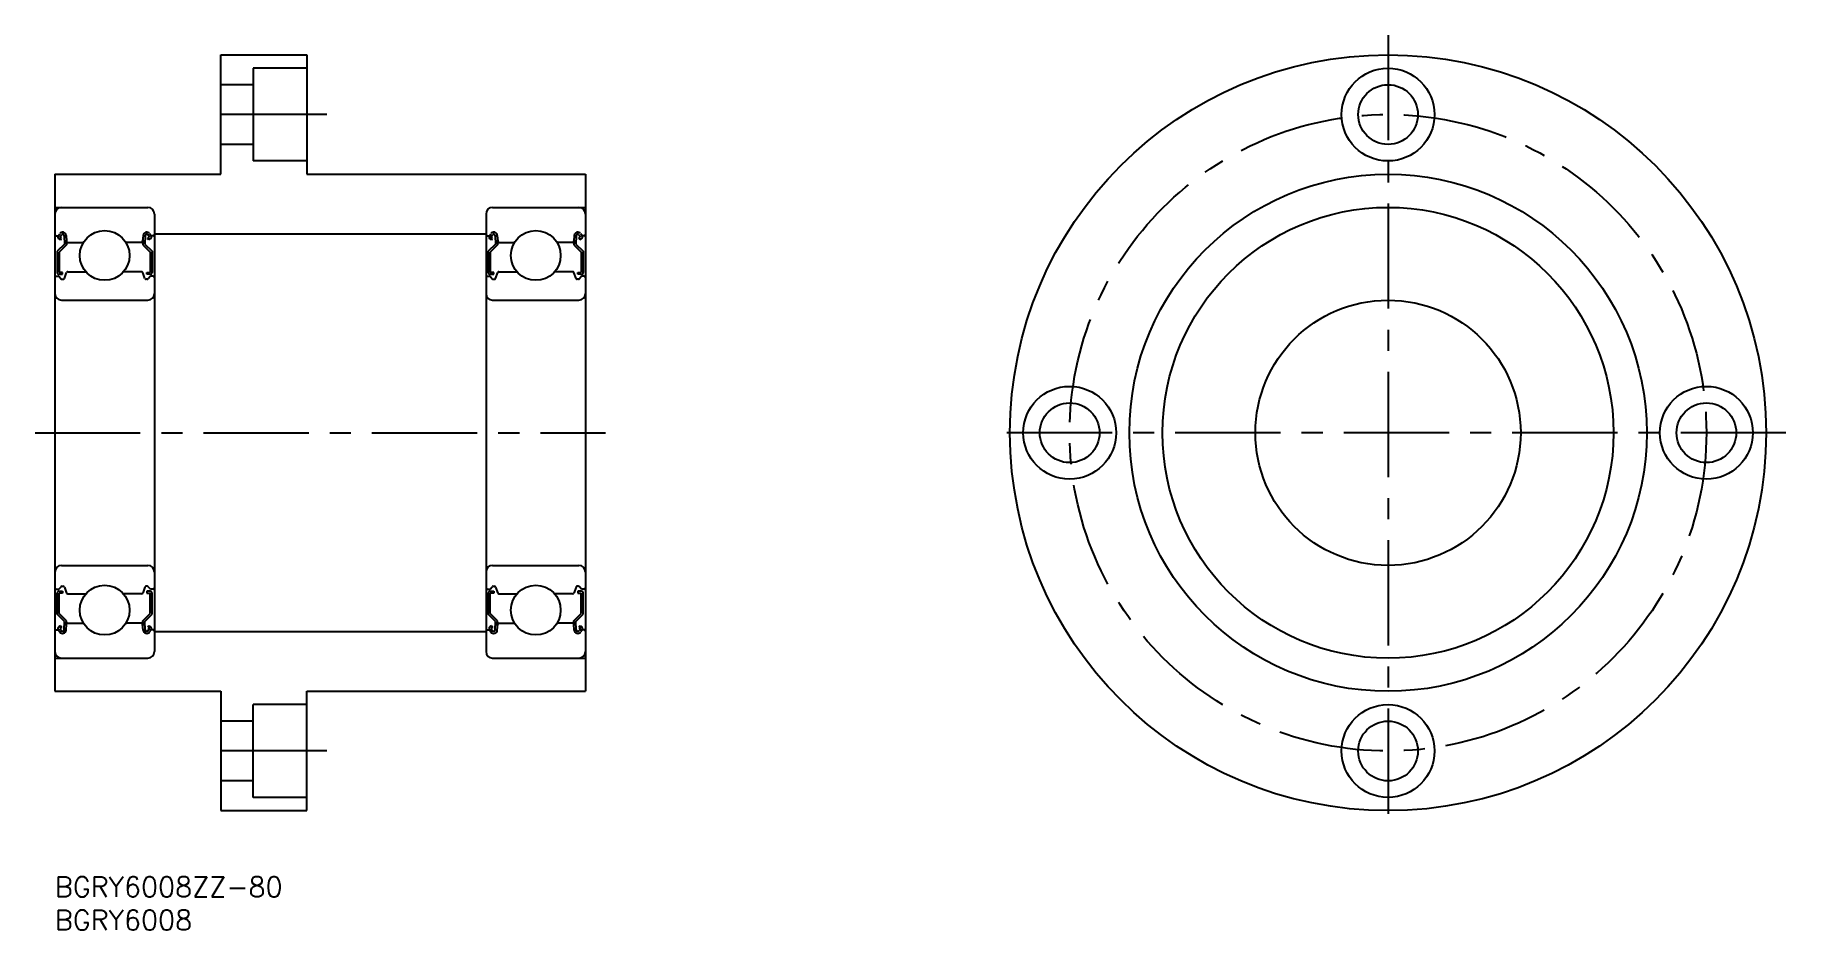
# Model space of a CAD drawing. Extents: x -3 to 261, y -8 to 127.
import ezdxf

# ---------------------------------------------------------------- set-up
doc = ezdxf.new("R2010")
doc.units = 0
doc.header["$LTSCALE"] = 0.5
doc.linetypes.add('CENTER', pattern=[50.8, 31.75, -6.35, 6.35, -6.35])
for name, color, linetype in [('MSM_CENTER', 1, 'CENTER'), ('MSM_CONTINUOUS', 7, 'CONTINUOUS'), ('MSM_PART_NUMBER', 7, 'CONTINUOUS')]:
    doc.layers.add(name, color=color, linetype=linetype)
doc.styles.get("Standard").update_dxf_attribs({"font": 'txt.shx', "height": 3, "bigfont": 'bigfont.shx'})

# ---------------------------------------------------------------- blocks, each defined once
blk = doc.blocks.new('*U2')
at = {"layer": 'MSM_PART_NUMBER'}
blk.add_text('BGRY6008ZZ-80', height=3, dxfattribs=at).set_placement((0, -3))
blk = doc.blocks.new('*U3')
at = {"layer": 'MSM_PART_NUMBER'}
blk.add_text('BGRY6008', height=3, dxfattribs=at).set_placement((0, -8))

msp = doc.modelspace()

# ---------------------------------------------------------------- linework, layer by layer
at = {"layer": 'MSM_CENTER'}
for p, q in [((201, 127), (201, 7)), ((41, 115), (22, 115)), ((-3, 67), (83, 67)), ((261, 67), (141, 67)), ((41, 19), (22, 19))]:
    msp.add_line(p, q, dxfattribs=at)
msp.add_circle((201, 67), 48, dxfattribs=at)
at = {"layer": 'MSM_CONTINUOUS'}
for p, q in [((25, 106), (25, 124)), ((25, 124), (38, 124)), ((38, 122), (29.9, 122)), ((29.9, 122), (29.9, 108)), ((38, 124), (38, 106)), ((29.9, 119.5), (25, 119.5)), ((29.9, 110.5), (25, 110.5)), ((0, 106), (25, 106)), ((0, 106), (0, 28)), ((38, 108), (29.9, 108)), ((38, 106), (80, 106)), ((80, 106), (80, 28)), ((0, 101), (14, 101)), ((66, 101), (80, 101)), ((15, 100), (15, 34)), ((65, 100), (65, 34)), ((0.2, 96.7), (0.5, 96.7)), ((1.44, 95.47), (0.34, 94.37)), ((0.5, 96.7), (0.73, 97.03)), ((0.82, 96.11), (0.57, 96.28)), ((1.74, 95.35), (0.64, 94.25)), ((0.75, 96.53), (0.98, 96.86)), ((0.99, 96.35), (0.75, 96.53)), ((0.82, 96.11), (0.99, 96.35)), ((1.4, 96.73), (1.44, 95.47)), ((1.69, 96.77), (1.77, 95.88)), ((1.74, 96.22), (1.74, 95.35)), ((1.97, 95.7), (4.3, 95.7)), ((13.03, 95.7), (10.7, 95.7)), ((13.31, 96.77), (13.23, 95.88)), ((13.26, 96.22), (13.26, 95.35)), ((13.26, 95.35), (14.36, 94.25)), ((13.6, 96.73), (13.56, 95.47)), ((13.56, 95.47), (14.66, 94.37)), ((14.01, 96.35), (14.25, 96.53)), ((14.18, 96.11), (14.01, 96.35)), ((14.25, 96.53), (14.02, 96.86)), ((14.18, 96.11), (14.43, 96.28)), ((14.5, 96.7), (14.27, 97.03)), ((14.8, 96.7), (14.5, 96.7)), ((15, 97), (65, 97)), ((65.2, 96.7), (65.5, 96.7)), ((66.44, 95.47), (65.34, 94.37)), ((65.5, 96.7), (65.73, 97.03)), ((65.82, 96.11), (65.57, 96.28)), ((66.74, 95.35), (65.64, 94.25)), ((65.75, 96.53), (65.98, 96.86)), ((65.99, 96.35), (65.75, 96.53)), ((65.82, 96.11), (65.99, 96.35)), ((66.4, 96.73), (66.44, 95.47)), ((66.69, 96.77), (66.77, 95.88)), ((66.74, 96.22), (66.74, 95.35)), ((66.97, 95.7), (69.3, 95.7)), ((78.03, 95.7), (75.7, 95.7)), ((78.31, 96.77), (78.23, 95.88)), ((78.26, 96.22), (78.26, 95.35)), ((78.26, 95.35), (79.36, 94.25)), ((78.6, 96.73), (78.56, 95.47)), ((78.56, 95.47), (79.66, 94.37)), ((79.01, 96.35), (79.25, 96.53)), ((79.18, 96.11), (79.01, 96.35)), ((79.25, 96.53), (79.02, 96.86)), ((79.18, 96.11), (79.43, 96.28)), ((79.5, 96.7), (79.27, 97.03)), ((79.8, 96.7), (79.5, 96.7)), ((0.34, 94.37), (0.34, 91.2)), ((0.64, 94.25), (0.64, 91.2)), ((14.36, 94.25), (14.36, 91.2)), ((14.66, 94.37), (14.66, 91.2)), ((65.34, 94.37), (65.34, 91.2)), ((65.64, 94.25), (65.64, 91.2)), ((79.36, 94.25), (79.36, 91.2)), ((79.66, 94.37), (79.66, 91.2)), ((0.2, 90.6), (0.6, 90.6)), ((0.6, 90.6), (0.92, 90.22)), ((1.16, 91.2), (0.64, 91.2)), ((0.64, 90.9), (1.16, 90.9)), ((1.07, 90.15), (1.25, 90.15)), ((1.16, 90.9), (1.16, 91.2)), ((1.43, 90.28), (1.76, 91.17)), ((1.95, 91.3), (4.66, 91.3)), ((13.05, 91.3), (10.34, 91.3)), ((13.57, 90.28), (13.24, 91.17)), ((13.93, 90.15), (13.75, 90.15)), ((13.84, 90.9), (13.84, 91.2)), ((13.84, 91.2), (14.36, 91.2)), ((14.36, 90.9), (13.84, 90.9)), ((14.4, 90.6), (14.08, 90.22)), ((14.8, 90.6), (14.4, 90.6)), ((65.2, 90.6), (65.6, 90.6)), ((65.6, 90.6), (65.92, 90.22)), ((66.16, 91.2), (65.64, 91.2)), ((65.64, 90.9), (66.16, 90.9)), ((66.07, 90.15), (66.25, 90.15)), ((66.16, 90.9), (66.16, 91.2)), ((66.43, 90.28), (66.76, 91.17)), ((66.95, 91.3), (69.66, 91.3)), ((78.05, 91.3), (75.34, 91.3)), ((78.57, 90.28), (78.24, 91.17)), ((78.93, 90.15), (78.75, 90.15)), ((78.84, 90.9), (78.84, 91.2)), ((78.84, 91.2), (79.36, 91.2)), ((79.36, 90.9), (78.84, 90.9)), ((79.4, 90.6), (79.08, 90.22)), ((79.8, 90.6), (79.4, 90.6)), ((1, 87), (14, 87)), ((66, 87), (79, 87)), ((1, 47), (14, 47)), ((66, 47), (79, 47)), ((0.2, 43.4), (0.6, 43.4)), ((0.34, 39.63), (0.34, 42.8)), ((0.6, 43.4), (0.92, 43.78)), ((0.64, 43.1), (1.16, 43.1)), ((0.64, 39.75), (0.64, 42.8)), ((1.16, 42.8), (0.64, 42.8)), ((1.07, 43.85), (1.25, 43.85)), ((1.16, 43.1), (1.16, 42.8)), ((1.43, 43.72), (1.76, 42.83)), ((1.95, 42.7), (4.66, 42.7)), ((13.05, 42.7), (10.34, 42.7)), ((13.57, 43.72), (13.24, 42.83)), ((13.93, 43.85), (13.75, 43.85)), ((13.84, 43.1), (13.84, 42.8)), ((14.36, 43.1), (13.84, 43.1)), ((13.84, 42.8), (14.36, 42.8)), ((14.4, 43.4), (14.08, 43.78)), ((14.36, 39.75), (14.36, 42.8)), ((14.8, 43.4), (14.4, 43.4)), ((14.66, 39.63), (14.66, 42.8)), ((65.2, 43.4), (65.6, 43.4)), ((65.34, 39.63), (65.34, 42.8)), ((65.6, 43.4), (65.92, 43.78)), ((65.64, 43.1), (66.16, 43.1)), ((65.64, 39.75), (65.64, 42.8)), ((66.16, 42.8), (65.64, 42.8)), ((66.07, 43.85), (66.25, 43.85)), ((66.16, 43.1), (66.16, 42.8)), ((66.43, 43.72), (66.76, 42.83)), ((66.95, 42.7), (69.66, 42.7)), ((78.05, 42.7), (75.34, 42.7)), ((78.57, 43.72), (78.24, 42.83)), ((78.93, 43.85), (78.75, 43.85)), ((78.84, 43.1), (78.84, 42.8)), ((79.36, 43.1), (78.84, 43.1)), ((78.84, 42.8), (79.36, 42.8)), ((79.4, 43.4), (79.08, 43.78)), ((79.36, 39.75), (79.36, 42.8)), ((79.8, 43.4), (79.4, 43.4)), ((79.66, 39.63), (79.66, 42.8)), ((1.44, 38.53), (0.34, 39.63)), ((1.74, 38.65), (0.64, 39.75)), ((13.26, 38.65), (14.36, 39.75)), ((13.56, 38.53), (14.66, 39.63)), ((66.44, 38.53), (65.34, 39.63)), ((66.74, 38.65), (65.64, 39.75)), ((78.26, 38.65), (79.36, 39.75)), ((78.56, 38.53), (79.66, 39.63)), ((0.2, 37.3), (0.5, 37.3)), ((0.5, 37.3), (0.73, 36.97)), ((0.82, 37.89), (0.57, 37.72)), ((0.99, 37.65), (0.75, 37.47)), ((0.75, 37.47), (0.98, 37.14)), ((0.82, 37.89), (0.99, 37.65)), ((1.4, 37.27), (1.44, 38.53)), ((1.69, 37.23), (1.77, 38.12)), ((1.74, 37.78), (1.74, 38.65)), ((1.97, 38.3), (4.3, 38.3)), ((13.03, 38.3), (10.7, 38.3)), ((13.31, 37.23), (13.23, 38.12)), ((13.26, 37.78), (13.26, 38.65)), ((13.6, 37.27), (13.56, 38.53)), ((14.18, 37.89), (14.01, 37.65)), ((14.01, 37.65), (14.25, 37.47)), ((14.25, 37.47), (14.02, 37.14)), ((14.18, 37.89), (14.43, 37.72)), ((14.5, 37.3), (14.27, 36.97)), ((14.8, 37.3), (14.5, 37.3)), ((15, 37), (65, 37)), ((65.2, 37.3), (65.5, 37.3)), ((65.5, 37.3), (65.73, 36.97)), ((65.82, 37.89), (65.57, 37.72)), ((65.99, 37.65), (65.75, 37.47)), ((65.75, 37.47), (65.98, 37.14)), ((65.82, 37.89), (65.99, 37.65)), ((66.4, 37.27), (66.44, 38.53)), ((66.69, 37.23), (66.77, 38.12)), ((66.74, 37.78), (66.74, 38.65)), ((66.97, 38.3), (69.3, 38.3)), ((78.03, 38.3), (75.7, 38.3)), ((78.31, 37.23), (78.23, 38.12)), ((78.26, 37.78), (78.26, 38.65)), ((78.6, 37.27), (78.56, 38.53)), ((79.18, 37.89), (79.01, 37.65)), ((79.01, 37.65), (79.25, 37.47)), ((79.25, 37.47), (79.02, 37.14)), ((79.18, 37.89), (79.43, 37.72)), ((79.5, 37.3), (79.27, 36.97)), ((79.8, 37.3), (79.5, 37.3)), ((0, 33), (14, 33)), ((66, 33), (80, 33)), ((0, 28), (25, 28)), ((25, 28), (25, 10)), ((38, 28), (80, 28)), ((38, 10), (38, 28)), ((29.9, 12), (29.9, 26)), ((38, 26), (29.9, 26)), ((29.9, 23.5), (25, 23.5)), ((29.9, 14.5), (25, 14.5)), ((38, 12), (29.9, 12)), ((25, 10), (38, 10))]:
    msp.add_line(p, q, dxfattribs=at)
for centre, radius in [((201, 67), 57), ((201, 115), 7), ((201, 115), 4.5), ((201, 67), 39), ((201, 67), 34), ((7.5, 93.75), 3.75), ((72.5, 93.75), 3.75), ((201, 67), 20), ((153, 67), 7), ((249, 67), 7), ((153, 67), 4.5), ((249, 67), 4.5), ((7.5, 40.25), 3.75), ((72.5, 40.25), 3.75), ((201, 19), 7), ((201, 19), 4.5)]:
    msp.add_circle(centre, radius, dxfattribs=at)
for centre, radius, start, end in [((1, 100), 1, 90, 180), ((14, 100), 1, 0, 90), ((66, 100), 1, 90, 180), ((79, 100), 1, 0, 90), ((0.2, 96.9), 0.2, 180, 270), ((0.75, 96.53), 0.3, 144.9356, 235.0377), ((1.17, 96.73), 0.53, 5.0651, 144.9356), ((1.17, 96.72), 0.23, 2.1311, 144.9356), ((1.97, 95.9), 0.2, 185.0651, 270), ((13.03, 95.9), 0.2, 270, 354.9349), ((13.83, 96.73), 0.53, 35.0644, 174.9349), ((13.83, 96.72), 0.23, 35.0644, 177.8689), ((14.25, 96.53), 0.3, 304.9623, 35.0644), ((14.8, 96.9), 0.2, 270, 0), ((65.2, 96.9), 0.2, 180, 270), ((65.75, 96.53), 0.3, 144.9356, 235.0377), ((66.17, 96.73), 0.53, 5.0651, 144.9356), ((66.17, 96.72), 0.23, 2.1311, 144.9356), ((66.97, 95.9), 0.2, 185.0651, 270), ((78.03, 95.9), 0.2, 270, 354.9349), ((78.83, 96.73), 0.53, 35.0644, 174.9349), ((78.83, 96.72), 0.23, 35.0644, 177.8689), ((79.25, 96.53), 0.3, 304.9623, 35.0644), ((79.8, 96.9), 0.2, 270, 0), ((0.2, 90.4), 0.2, 90, 180), ((0.64, 91.2), 0.3, 180, 270), ((1.07, 90.35), 0.2, 219.9991, 270), ((1.25, 90.35), 0.2, 270, 339.9703), ((1.95, 91.1), 0.2, 90, 159.9703), ((13.05, 91.1), 0.2, 20.0297, 90), ((13.75, 90.35), 0.2, 200.0297, 270), ((13.93, 90.35), 0.2, 270, 320.0009), ((14.36, 91.2), 0.3, 270, 0), ((14.8, 90.4), 0.2, 0, 90), ((65.2, 90.4), 0.2, 90, 180), ((65.64, 91.2), 0.3, 180, 270), ((66.07, 90.35), 0.2, 219.9991, 270), ((66.25, 90.35), 0.2, 270, 339.9703), ((66.95, 91.1), 0.2, 90, 159.9703), ((78.05, 91.1), 0.2, 20.0297, 90), ((78.75, 90.35), 0.2, 200.0297, 270), ((78.93, 90.35), 0.2, 270, 320.0009), ((79.36, 91.2), 0.3, 270, 0), ((79.8, 90.4), 0.2, 0, 90), ((1, 88), 1, 180, 270), ((14, 88), 1, 270, 0), ((66, 88), 1, 180, 270), ((79, 88), 1, 270, 0), ((1, 46), 1, 90, 180), ((14, 46), 1, 0, 90), ((66, 46), 1, 90, 180), ((79, 46), 1, 0, 90), ((0.2, 43.6), 0.2, 180, 270), ((0.64, 42.8), 0.3, 90, 180), ((1.07, 43.65), 0.2, 90, 140.0009), ((1.25, 43.65), 0.2, 20.0297, 90), ((1.95, 42.9), 0.2, 200.0297, 270), ((13.05, 42.9), 0.2, 270, 339.9703), ((13.75, 43.65), 0.2, 90, 159.9703), ((13.93, 43.65), 0.2, 39.9991, 90), ((14.36, 42.8), 0.3, 0, 90), ((14.8, 43.6), 0.2, 270, 0), ((65.2, 43.6), 0.2, 180, 270), ((65.64, 42.8), 0.3, 90, 180), ((66.07, 43.65), 0.2, 90, 140.0009), ((66.25, 43.65), 0.2, 20.0297, 90), ((66.95, 42.9), 0.2, 200.0297, 270), ((78.05, 42.9), 0.2, 270, 339.9703), ((78.75, 43.65), 0.2, 90, 159.9703), ((78.93, 43.65), 0.2, 39.9991, 90), ((79.36, 42.8), 0.3, 0, 90), ((79.8, 43.6), 0.2, 270, 0), ((0.2, 37.1), 0.2, 90, 180), ((0.75, 37.47), 0.3, 124.9623, 215.0644), ((1.17, 37.27), 0.53, 215.0644, 354.9349), ((1.17, 37.28), 0.23, 215.0644, 357.8689), ((1.97, 38.1), 0.2, 90, 174.9349), ((13.03, 38.1), 0.2, 5.0651, 90), ((13.83, 37.27), 0.53, 185.0651, 324.9356), ((13.83, 37.28), 0.23, 182.1311, 324.9356), ((14.25, 37.47), 0.3, 324.9356, 55.0377), ((14.8, 37.1), 0.2, 0, 90), ((65.2, 37.1), 0.2, 90, 180), ((65.75, 37.47), 0.3, 124.9623, 215.0644), ((66.17, 37.27), 0.53, 215.0644, 354.9349), ((66.17, 37.28), 0.23, 215.0644, 357.8689), ((66.97, 38.1), 0.2, 90, 174.9349), ((78.03, 38.1), 0.2, 5.0651, 90), ((78.83, 37.27), 0.53, 185.0651, 324.9356), ((78.83, 37.28), 0.23, 182.1311, 324.9356), ((79.25, 37.47), 0.3, 324.9356, 55.0377), ((79.8, 37.1), 0.2, 0, 90), ((1, 34), 1, 180, 270), ((14, 34), 1, 270, 0), ((66, 34), 1, 180, 270), ((79, 34), 1, 270, 0)]:
    msp.add_arc(centre, radius, start, end, dxfattribs=at)

# ---------------------------------------------------------------- block references
for name in ['*U2', '*U3']:
    msp.add_blockref(name, (0, 0), dxfattribs=at)

doc.saveas('drawing.dxf')
